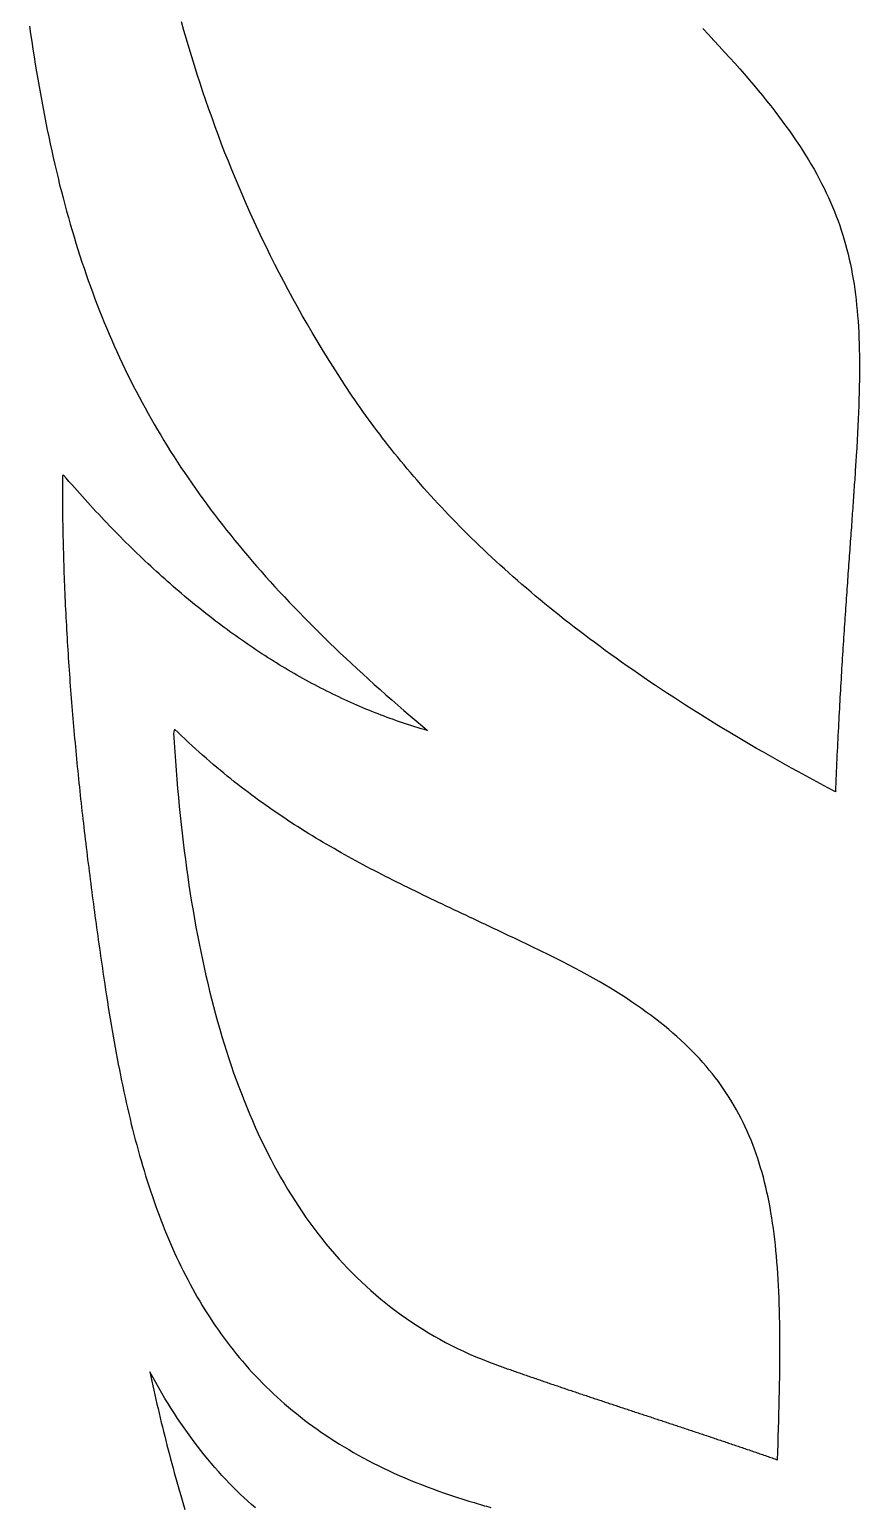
# Model space of a CAD drawing. Extents: x -11.5 to 11.5, y -11 to 11.
# Drawn here: x -11.13 to -7.3, y -2.66 to 4.16 of the extents above; entities that cross this region are included whole.
import ezdxf

# ---------------------------------------------------------------- set-up
doc = ezdxf.new("R2010")
doc.units = 0
doc.layers.add('1', color=30, linetype='CONTINUOUS')
doc.layers.add('3', color=10, linetype='CONTINUOUS')

msp = doc.modelspace()

# ---------------------------------------------------------------- linework, layer by layer
at = {"layer": '1'}
for points in [[(-11.1285, 4.17433, 0), (-11.1234, 4.13861, 0), (-11.1182, 4.10314, 0), (-11.1129, 4.06792, 0), (-11.1075, 4.03294, 0), (-11.102, 3.99821, 0), (-11.0963, 3.96372, 0), (-11.0906, 3.92948, 0), (-11.0847, 3.89546, 0), (-11.0787, 3.86169, 0), (-11.0726, 3.82814, 0), (-11.0664, 3.79482, 0), (-11.06, 3.76173, 0), (-11.0536, 3.72886, 0), (-11.047, 3.69621, 0), (-11.0403, 3.66378, 0), (-11.0334, 3.63156, 0), (-11.0264, 3.59956, 0), (-11.0193, 3.56777, 0), (-11.0121, 3.53618, 0), (-11.0047, 3.5048, 0), (-10.9972, 3.47362, 0), (-10.9896, 3.44264, 0), (-10.9818, 3.41186, 0), (-10.9739, 3.38127, 0), (-10.9658, 3.35087, 0), (-10.9576, 3.32066, 0), (-10.9492, 3.29064, 0), (-10.9407, 3.2608, 0), (-10.9321, 3.23114, 0), (-10.9233, 3.20166, 0), (-10.9143, 3.17235, 0), (-10.9052, 3.14322, 0), (-10.8959, 3.11425, 0), (-10.8865, 3.08546, 0), (-10.877, 3.05683, 0), (-10.8672, 3.02836, 0), (-10.8573, 3.00005, 0), (-10.8473, 2.97189, 0), (-10.837, 2.94389, 0), (-10.8266, 2.91604, 0), (-10.8161, 2.88834, 0), (-10.8054, 2.86079, 0), (-10.7945, 2.83338, 0), (-10.7834, 2.80611, 0), (-10.7721, 2.77897, 0), (-10.7607, 2.75198, 0), (-10.7491, 2.72511, 0), (-10.7373, 2.69838, 0), (-10.7254, 2.67177, 0), (-10.7132, 2.64529, 0), (-10.7009, 2.61893, 0), (-10.6884, 2.59269, 0), (-10.6757, 2.56656, 0), (-10.6628, 2.54055, 0), (-10.6497, 2.51466, 0), (-10.6365, 2.48886, 0), (-10.623, 2.46318, 0), (-10.6093, 2.4376, 0), (-10.5955, 2.41212, 0), (-10.5814, 2.38674, 0), (-10.5672, 2.36145, 0), (-10.5527, 2.33626, 0), (-10.5381, 2.31115, 0), (-10.5232, 2.28613, 0), (-10.5081, 2.2612, 0), (-10.4929, 2.23635, 0), (-10.4774, 2.21158, 0), (-10.4617, 2.18689, 0), (-10.4458, 2.16227, 0), (-10.4297, 2.13772, 0), (-10.4133, 2.11324, 0), (-10.3968, 2.08883, 0), (-10.38, 2.06447, 0), (-10.363, 2.04018, 0), (-10.3458, 2.01595, 0), (-10.3283, 1.99178, 0), (-10.3106, 1.96765, 0), (-10.2927, 1.94358, 0), (-10.2746, 1.91955, 0), (-10.2563, 1.89557, 0), (-10.2377, 1.87163, 0), (-10.2189, 1.84773, 0), (-10.1998, 1.82387, 0), (-10.1805, 1.80004, 0), (-10.161, 1.77624, 0), (-10.1412, 1.75247, 0), (-10.1212, 1.72873, 0), (-10.1009, 1.70501, 0), (-10.0804, 1.68131, 0), (-10.0597, 1.65763, 0), (-10.0387, 1.63396, 0), (-10.0174, 1.61031, 0), (-9.99592, 1.58667, 0), (-9.97417, 1.56303, 0), (-9.95216, 1.5394, 0), (-9.9299, 1.51578, 0), (-9.90738, 1.49215, 0), (-9.8846, 1.46851, 0), (-9.86155, 1.44488, 0), (-9.83825, 1.42123, 0), (-9.81468, 1.39757, 0), (-9.79085, 1.3739, 0), (-9.76675, 1.35021, 0), (-9.74238, 1.3265, 0), (-9.71774, 1.30278, 0), (-9.69282, 1.27902, 0), (-9.66764, 1.25524, 0), (-9.64217, 1.23143, 0), (-9.61643, 1.20759, 0), (-9.59042, 1.18371, 0), (-9.56412, 1.15979, 0), (-9.53754, 1.13583, 0), (-9.51067, 1.11183, 0), (-9.48352, 1.08779, 0), (-9.45609, 1.06369, 0), (-9.42836, 1.03955, 0), (-9.40035, 1.01535, 0), (-9.37204, 0.99109, 0), (-9.34345, 0.966775, 0), (-9.31455, 0.942397, 0), (-9.29233, 0.922514, 0), (-9.30668, 0.926662, 0), (-9.32101, 0.930897, 0), (-9.33532, 0.935219, 0), (-9.34961, 0.939628, 0), (-9.36389, 0.944123, 0), (-9.37815, 0.948705, 0), (-9.3924, 0.953374, 0), (-9.40662, 0.958128, 0), (-9.42084, 0.962969, 0), (-9.43503, 0.967896, 0), (-9.44921, 0.972909, 0), (-9.46337, 0.978008, 0), (-9.47751, 0.983194, 0), (-9.49163, 0.988465, 0), (-9.50574, 0.993821, 0), (-9.51984, 0.999264, 0), (-9.53391, 1.00479, 0), (-9.54797, 1.01041, 0), (-9.56201, 1.0161, 0), (-9.57604, 1.02189, 0), (-9.59005, 1.02776, 0), (-9.60404, 1.03371, 0), (-9.61802, 1.03975, 0), (-9.63197, 1.04588, 0), (-9.64592, 1.05209, 0), (-9.65984, 1.05838, 0), (-9.67375, 1.06476, 0), (-9.68764, 1.07122, 0), (-9.70152, 1.07777, 0), (-9.71538, 1.08441, 0), (-9.72922, 1.09112, 0), (-9.74305, 1.09793, 0), (-9.75686, 1.10481, 0), (-9.77065, 1.11178, 0), (-9.78442, 1.11884, 0), (-9.79818, 1.12597, 0), (-9.81193, 1.1332, 0), (-9.82566, 1.1405, 0), (-9.83937, 1.14789, 0), (-9.85306, 1.15536, 0), (-9.86674, 1.16292, 0), (-9.8804, 1.17056, 0), (-9.89404, 1.17829, 0), (-9.90767, 1.18609, 0), (-9.92129, 1.19398, 0), (-9.93488, 1.20196, 0), (-9.94846, 1.21001, 0), (-9.96203, 1.21815, 0), (-9.97557, 1.22637, 0), (-9.9891, 1.23468, 0), (-10.0026, 1.24307, 0), (-10.0161, 1.25154, 0), (-10.0296, 1.26009, 0), (-10.0431, 1.26873, 0), (-10.0565, 1.27744, 0), (-10.07, 1.28624, 0), (-10.0834, 1.29513, 0), (-10.0968, 1.30409, 0), (-10.1102, 1.31314, 0), (-10.1235, 1.32227, 0), (-10.1369, 1.33148, 0), (-10.1502, 1.34077, 0), (-10.1635, 1.35014, 0), (-10.1768, 1.3596, 0), (-10.1901, 1.36914, 0), (-10.2034, 1.37875, 0), (-10.2167, 1.38845, 0), (-10.2299, 1.39823, 0), (-10.2431, 1.4081, 0), (-10.2563, 1.41804, 0), (-10.2695, 1.42806, 0), (-10.2827, 1.43817, 0), (-10.2959, 1.44836, 0), (-10.309, 1.45862, 0), (-10.3221, 1.46897, 0), (-10.3353, 1.4794, 0), (-10.3484, 1.48991, 0), (-10.3614, 1.5005, 0), (-10.3745, 1.51117, 0), (-10.3876, 1.52192, 0), (-10.4006, 1.53275, 0), (-10.4136, 1.54366, 0), (-10.4266, 1.55465, 0), (-10.4396, 1.56572, 0), (-10.4526, 1.57687, 0), (-10.4655, 1.5881, 0), (-10.4785, 1.59941, 0), (-10.4914, 1.6108, 0), (-10.5043, 1.62226, 0), (-10.5172, 1.63381, 0), (-10.5301, 1.64544, 0), (-10.543, 1.65715, 0), (-10.5558, 1.66893, 0), (-10.5686, 1.6808, 0), (-10.5815, 1.69274, 0), (-10.5943, 1.70476, 0), (-10.607, 1.71686, 0), (-10.6198, 1.72904, 0), (-10.6326, 1.7413, 0), (-10.6453, 1.75364, 0), (-10.658, 1.76606, 0), (-10.6707, 1.77855, 0), (-10.6834, 1.79112, 0), (-10.6961, 1.80377, 0), (-10.7088, 1.8165, 0), (-10.7214, 1.82931, 0), (-10.7341, 1.8422, 0), (-10.7467, 1.85516, 0), (-10.7593, 1.8682, 0), (-10.7719, 1.88132, 0), (-10.7844, 1.89451, 0), (-10.797, 1.90779, 0), (-10.8095, 1.92114, 0), (-10.8221, 1.93457, 0), (-10.8346, 1.94807, 0), (-10.8471, 1.96166, 0), (-10.8595, 1.97532, 0), (-10.872, 1.98905, 0), (-10.8845, 2.00287, 0), (-10.8969, 2.01676, 0), (-10.9093, 2.03073, 0), (-10.9217, 2.04477, 0), (-10.9341, 2.05889, 0), (-10.9465, 2.07309, 0), (-10.9588, 2.08737, 0), (-10.9712, 2.10172, 0), (-10.977, 2.0985, 0), (-10.977, 2.07978, 0), (-10.977, 2.06106, 0), (-10.977, 2.04235, 0), (-10.977, 2.02363, 0), (-10.9769, 2.00492, 0), (-10.9768, 1.98621, 0), (-10.9766, 1.9675, 0), (-10.9765, 1.9488, 0), (-10.9763, 1.93009, 0), (-10.976, 1.91139, 0), (-10.9758, 1.89269, 0), (-10.9755, 1.87399, 0), (-10.9751, 1.85529, 0), (-10.9748, 1.83659, 0), (-10.9744, 1.8179, 0), (-10.974, 1.7992, 0), (-10.9735, 1.78051, 0), (-10.9731, 1.76182, 0), (-10.9726, 1.74314, 0), (-10.972, 1.72445, 0), (-10.9715, 1.70577, 0), (-10.9709, 1.68708, 0), (-10.9703, 1.6684, 0), (-10.9696, 1.64972, 0), (-10.9689, 1.63105, 0), (-10.9682, 1.61237, 0), (-10.9675, 1.5937, 0), (-10.9667, 1.57502, 0), (-10.966, 1.55635, 0), (-10.9651, 1.53768, 0), (-10.9643, 1.51902, 0), (-10.9634, 1.50035, 0), (-10.9625, 1.48169, 0), (-10.9616, 1.46302, 0), (-10.9607, 1.44436, 0), (-10.9597, 1.4257, 0), (-10.9587, 1.40704, 0), (-10.9577, 1.38839, 0), (-10.9566, 1.36973, 0), (-10.9555, 1.35108, 0), (-10.9544, 1.33243, 0), (-10.9533, 1.31378, 0), (-10.9521, 1.29513, 0), (-10.9509, 1.27648, 0), (-10.9497, 1.25783, 0), (-10.9485, 1.23919, 0), (-10.9472, 1.22055, 0), (-10.9459, 1.20191, 0), (-10.9446, 1.18327, 0), (-10.9433, 1.16463, 0), (-10.9419, 1.14599, 0), (-10.9406, 1.12735, 0), (-10.9392, 1.10872, 0), (-10.9377, 1.09009, 0), (-10.9363, 1.07146, 0), (-10.9348, 1.05282, 0), (-10.9333, 1.0342, 0), (-10.9318, 1.01557, 0), (-10.9302, 0.996943, 0), (-10.9286, 0.978318, 0), (-10.927, 0.959695, 0), (-10.9254, 0.941073, 0), (-10.9238, 0.922452, 0), (-10.9221, 0.903833, 0), (-10.9204, 0.885215, 0), (-10.9187, 0.866599, 0), (-10.917, 0.847983, 0), (-10.9153, 0.829369, 0), (-10.9135, 0.810756, 0), (-10.9117, 0.792145, 0), (-10.9099, 0.773535, 0), (-10.908, 0.754926, 0), (-10.9062, 0.736318, 0), (-10.9043, 0.717711, 0), (-10.9024, 0.699106, 0), (-10.9005, 0.680502, 0), (-10.8985, 0.661899, 0), (-10.8966, 0.643298, 0), (-10.8946, 0.624697, 0), (-10.8926, 0.606098, 0), (-10.8906, 0.5875, 0), (-10.8885, 0.568903, 0), (-10.8865, 0.550307, 0), (-10.8844, 0.531713, 0), (-10.8823, 0.513119, 0), (-10.8802, 0.494527, 0), (-10.878, 0.475936, 0), (-10.8759, 0.457346, 0), (-10.8737, 0.438757, 0), (-10.8715, 0.420169, 0), (-10.8693, 0.401582, 0), (-10.8671, 0.382997, 0), (-10.8648, 0.364412, 0), (-10.8626, 0.345829, 0), (-10.8603, 0.327246, 0), (-10.858, 0.308665, 0), (-10.8556, 0.290084, 0), (-10.8533, 0.271505, 0), (-10.851, 0.252927, 0), (-10.8486, 0.234349, 0), (-10.8462, 0.215773, 0), (-10.8438, 0.197198, 0), (-10.8414, 0.178623, 0), (-10.8389, 0.16005, 0), (-10.8365, 0.141478, 0), (-10.834, 0.122906, 0), (-10.8315, 0.104336, 0), (-10.829, 0.085766, 0), (-10.8265, 0.067198, 0), (-10.824, 0.04863, 0), (-10.8214, 0.030063, 0), (-10.8188, 0.011497, 0), (-10.8163, -0.007068, 0), (-10.8137, -0.025632, 0), (-10.8111, -0.044195, 0), (-10.8084, -0.062757, 0), (-10.8058, -0.081318, 0), (-10.8031, -0.099879, 0), (-10.8005, -0.118439, 0), (-10.7978, -0.136998, 0), (-10.7951, -0.155556, 0), (-10.7924, -0.174113, 0), (-10.7896, -0.192669, 0), (-10.7869, -0.211225, 0), (-10.7842, -0.22978, 0), (-10.7814, -0.248334, 0), (-10.7774, -0.274622, 0), (-10.7733, -0.301637, 0), (-10.7691, -0.328551, 0), (-10.7649, -0.355365, 0), (-10.7606, -0.382078, 0), (-10.7562, -0.408688, 0), (-10.7518, -0.435196, 0), (-10.7473, -0.461599, 0), (-10.7428, -0.487898, 0), (-10.7382, -0.514092, 0), (-10.7335, -0.54018, 0), (-10.7287, -0.566161, 0), (-10.7239, -0.592035, 0), (-10.7189, -0.6178, 0), (-10.7139, -0.643456, 0), (-10.7088, -0.669003, 0), (-10.7036, -0.694439, 0), (-10.6984, -0.719763, 0), (-10.693, -0.744975, 0), (-10.6876, -0.770075, 0), (-10.682, -0.79506, 0), (-10.6764, -0.819932, 0), (-10.6706, -0.844688, 0), (-10.6648, -0.869328, 0), (-10.6588, -0.893852, 0), (-10.6527, -0.918258, 0), (-10.6466, -0.942546, 0), (-10.6403, -0.966714, 0), (-10.6339, -0.990763, 0), (-10.6273, -1.01469, 0), (-10.6207, -1.0385, 0), (-10.6139, -1.06218, 0), (-10.6071, -1.08575, 0), (-10.6001, -1.10919, 0), (-10.5929, -1.1325, 0), (-10.5856, -1.15569, 0), (-10.5782, -1.17875, 0), (-10.5707, -1.20169, 0), (-10.563, -1.2245, 0), (-10.5552, -1.24718, 0), (-10.5472, -1.26973, 0), (-10.5391, -1.29216, 0), (-10.5309, -1.31445, 0), (-10.5225, -1.33661, 0), (-10.5139, -1.35864, 0), (-10.5052, -1.38053, 0), (-10.4963, -1.4023, 0), (-10.4873, -1.42393, 0), (-10.4781, -1.44542, 0), (-10.4688, -1.46678, 0), (-10.4592, -1.488, 0), (-10.4495, -1.50908, 0), (-10.4397, -1.53003, 0), (-10.4297, -1.55084, 0), (-10.4194, -1.5715, 0), (-10.4091, -1.59203, 0), (-10.3985, -1.61242, 0), (-10.3877, -1.63266, 0), (-10.3768, -1.65276, 0), (-10.3657, -1.67272, 0), (-10.3544, -1.69253, 0), (-10.3429, -1.7122, 0), (-10.3312, -1.73172, 0), (-10.3193, -1.7511, 0), (-10.3072, -1.77033, 0), (-10.2949, -1.78941, 0), (-10.2824, -1.80834, 0), (-10.2697, -1.82713, 0), (-10.2568, -1.84576, 0), (-10.2437, -1.86424, 0), (-10.2303, -1.88257, 0), (-10.2168, -1.90075, 0), (-10.203, -1.91877, 0), (-10.189, -1.93664, 0), (-10.1748, -1.95435, 0), (-10.1604, -1.97191, 0), (-10.1457, -1.98932, 0), (-10.1308, -2.00656, 0), (-10.1157, -2.02365, 0), (-10.1003, -2.04058, 0), (-10.0847, -2.05735, 0), (-10.0689, -2.07396, 0), (-10.0528, -2.0904, 0), (-10.0365, -2.10669, 0), (-10.0199, -2.12281, 0), (-10.0031, -2.13877, 0), (-9.98604, -2.15457, 0), (-9.96872, -2.1702, 0), (-9.95114, -2.18567, 0), (-9.93331, -2.20097, 0), (-9.91522, -2.2161, 0), (-9.89687, -2.23107, 0), (-9.87825, -2.24586, 0), (-9.85937, -2.26049, 0), (-9.84022, -2.27494, 0), (-9.82079, -2.28923, 0), (-9.80109, -2.30334, 0), (-9.78112, -2.31729, 0), (-9.76086, -2.33105, 0), (-9.74033, -2.34465, 0), (-9.71951, -2.35807, 0), (-9.69841, -2.37131, 0), (-9.67701, -2.38438, 0), (-9.65533, -2.39727, 0), (-9.63336, -2.40998, 0), (-9.61109, -2.42252, 0), (-9.58852, -2.43487, 0), (-9.56565, -2.44705, 0), (-9.54248, -2.45904, 0), (-9.51901, -2.47086, 0), (-9.49523, -2.48249, 0), (-9.47114, -2.49393, 0), (-9.44674, -2.5052, 0), (-9.42202, -2.51627, 0), (-9.39699, -2.52717, 0), (-9.37164, -2.53787, 0), (-9.34597, -2.54839, 0), (-9.31998, -2.55873, 0), (-9.29366, -2.56887, 0), (-9.26701, -2.57882, 0), (-9.24004, -2.58859, 0), (-9.21273, -2.59816, 0), (-9.18508, -2.60754, 0), (-9.1571, -2.61673, 0), (-9.12878, -2.62573, 0), (-9.10012, -2.63453, 0), (-9.0765, -2.64157, 0), (-9.06686, -2.64442, 0), (-9.05723, -2.64728, 0), (-9.04761, -2.65014, 0), (-9.03801, -2.65301, 0), (-9.02841, -2.65589, 0), (-9.01883, -2.65876, 0), (-9.00925, -2.66164, 0), (-8.99969, -2.66453, 0)], [(-10.0856, -2.6664, 0), (-10.1033, -2.6509, 0), (-10.1209, -2.6351, 0), (-10.1383, -2.61899, 0), (-10.1557, -2.60258, 0), (-10.1729, -2.58587, 0), (-10.1899, -2.56884, 0), (-10.2069, -2.5515, 0), (-10.2237, -2.53385, 0), (-10.2404, -2.51589, 0), (-10.257, -2.49761, 0), (-10.2734, -2.47902, 0), (-10.2897, -2.4601, 0), (-10.3058, -2.44086, 0), (-10.3219, -2.4213, 0), (-10.3378, -2.40142, 0), (-10.3535, -2.3812, 0), (-10.3691, -2.36066, 0), (-10.3846, -2.33979, 0), (-10.4, -2.31858, 0), (-10.4152, -2.29704, 0), (-10.4303, -2.27517, 0), (-10.4452, -2.25295, 0), (-10.46, -2.2304, 0), (-10.4746, -2.2075, 0), (-10.4891, -2.18427, 0), (-10.5035, -2.16068, 0), (-10.5177, -2.13675, 0), (-10.5318, -2.11247, 0), (-10.5457, -2.08784, 0), (-10.5595, -2.06286, 0), (-10.5728, -2.03851, 0), (-10.5683, -2.05966, 0), (-10.5638, -2.0808, 0), (-10.5592, -2.10195, 0), (-10.5546, -2.12309, 0), (-10.5499, -2.14424, 0), (-10.5451, -2.16539, 0), (-10.5403, -2.18653, 0), (-10.5354, -2.20768, 0), (-10.5304, -2.22883, 0), (-10.5254, -2.24997, 0), (-10.5203, -2.27112, 0), (-10.5152, -2.29226, 0), (-10.51, -2.31341, 0), (-10.5048, -2.33456, 0), (-10.4994, -2.3557, 0), (-10.4941, -2.37685, 0), (-10.4886, -2.398, 0), (-10.4831, -2.41914, 0), (-10.4776, -2.44029, 0), (-10.4719, -2.46144, 0), (-10.4662, -2.48258, 0), (-10.4605, -2.50373, 0), (-10.4547, -2.52488, 0), (-10.4488, -2.54602, 0), (-10.4429, -2.56717, 0), (-10.4369, -2.58832, 0), (-10.4309, -2.60946, 0), (-10.4247, -2.63061, 0), (-10.4186, -2.65176, 0), (-10.4123, -2.6729, 0)]]:
    msp.add_polyline3d(points, dxfattribs=at)
at = {"layer": '3', "color": 1}
for points in [[(-8.02132, 4.16323, 0), (-7.99514, 4.13562, 0), (-7.96956, 4.10838, 0), (-7.94458, 4.0815, 0), (-7.92019, 4.05497, 0), (-7.89638, 4.02877, 0), (-7.87315, 4.0029, 0), (-7.85048, 3.97734, 0), (-7.82838, 3.95208, 0), (-7.80684, 3.9271, 0), (-7.78584, 3.90241, 0), (-7.76539, 3.87798, 0), (-7.74549, 3.8538, 0), (-7.72611, 3.82987, 0), (-7.70726, 3.80616, 0), (-7.68893, 3.78268, 0), (-7.67111, 3.75939, 0), (-7.6538, 3.73631, 0), (-7.63699, 3.7134, 0), (-7.62068, 3.69067, 0), (-7.60485, 3.6681, 0), (-7.58951, 3.64567, 0), (-7.57464, 3.62338, 0), (-7.56025, 3.60121, 0), (-7.54632, 3.57916, 0), (-7.53284, 3.5572, 0), (-7.51982, 3.53534, 0), (-7.50724, 3.51355, 0), (-7.49511, 3.49182, 0), (-7.4834, 3.47015, 0), (-7.47212, 3.44852, 0), (-7.46126, 3.42692, 0), (-7.45082, 3.40534, 0), (-7.44078, 3.38377, 0), (-7.43115, 3.36218, 0), (-7.42191, 3.34059, 0), (-7.41306, 3.31896, 0), (-7.4046, 3.29729, 0), (-7.39651, 3.27557, 0), (-7.38879, 3.25379, 0), (-7.38143, 3.23192, 0), (-7.37444, 3.20998, 0), (-7.36779, 3.18793, 0), (-7.3615, 3.16577, 0), (-7.35554, 3.14348, 0), (-7.34991, 3.12107, 0), (-7.34461, 3.0985, 0), (-7.33964, 3.07578, 0), (-7.33497, 3.05288, 0), (-7.33062, 3.02981, 0), (-7.32657, 3.00654, 0), (-7.32281, 2.98306, 0), (-7.31934, 2.95937, 0), (-7.31616, 2.93545, 0), (-7.31326, 2.91129, 0), (-7.31062, 2.88688, 0), (-7.30825, 2.8622, 0), (-7.30614, 2.83724, 0), (-7.30428, 2.812, 0), (-7.30267, 2.78646, 0), (-7.3013, 2.7606, 0), (-7.30016, 2.73443, 0), (-7.29925, 2.70792, 0), (-7.29856, 2.68106, 0), (-7.29809, 2.65384, 0), (-7.29782, 2.62625, 0), (-7.29776, 2.59829, 0), (-7.29789, 2.56992, 0), (-7.29822, 2.54115, 0), (-7.29872, 2.51197, 0), (-7.29941, 2.48235, 0), (-7.30027, 2.4523, 0), (-7.30129, 2.42179, 0), (-7.30247, 2.39082, 0), (-7.30381, 2.35937, 0), (-7.30529, 2.32744, 0), (-7.30691, 2.295, 0), (-7.30867, 2.26205, 0), (-7.31055, 2.22858, 0), (-7.31187, 2.20615, 0), (-7.31253, 2.1951, 0), (-7.3132, 2.18399, 0), (-7.31388, 2.17283, 0), (-7.31458, 2.1616, 0), (-7.31529, 2.15032, 0), (-7.31601, 2.13898, 0), (-7.31673, 2.12758, 0), (-7.31748, 2.11613, 0), (-7.31823, 2.10461, 0), (-7.31899, 2.09303, 0), (-7.31976, 2.08139, 0), (-7.32054, 2.06969, 0), (-7.32133, 2.05793, 0), (-7.32214, 2.0461, 0), (-7.32295, 2.03422, 0), (-7.32377, 2.02227, 0), (-7.3246, 2.01026, 0), (-7.32543, 1.99818, 0), (-7.32628, 1.98604, 0), (-7.32714, 1.97384, 0), (-7.328, 1.96157, 0), (-7.32887, 1.94924, 0), (-7.32975, 1.93684, 0), (-7.33064, 1.92437, 0), (-7.33153, 1.91184, 0), (-7.33243, 1.89924, 0), (-7.33334, 1.88658, 0), (-7.33425, 1.87385, 0), (-7.33517, 1.86105, 0), (-7.3361, 1.84818, 0), (-7.33703, 1.83524, 0), (-7.33797, 1.82223, 0), (-7.33892, 1.80916, 0), (-7.33987, 1.79601, 0), (-7.34082, 1.7828, 0), (-7.34178, 1.76951, 0), (-7.34275, 1.75615, 0), (-7.34372, 1.74272, 0), (-7.34469, 1.72922, 0), (-7.34567, 1.71565, 0), (-7.34665, 1.702, 0), (-7.34764, 1.68828, 0), (-7.34863, 1.67449, 0), (-7.34962, 1.66062, 0), (-7.35061, 1.64668, 0), (-7.35161, 1.63267, 0), (-7.35261, 1.61858, 0), (-7.35362, 1.60441, 0), (-7.35462, 1.59017, 0), (-7.35563, 1.57585, 0), (-7.35664, 1.56146, 0), (-7.35765, 1.54698, 0), (-7.35866, 1.53244, 0), (-7.35968, 1.51781, 0), (-7.36069, 1.5031, 0), (-7.36171, 1.48832, 0), (-7.36272, 1.47346, 0), (-7.36374, 1.45851, 0), (-7.36476, 1.44349, 0), (-7.36577, 1.42839, 0), (-7.36679, 1.41321, 0), (-7.3678, 1.39794, 0), (-7.36882, 1.3826, 0), (-7.36983, 1.36717, 0), (-7.37084, 1.35166, 0), (-7.37186, 1.33607, 0), (-7.37286, 1.3204, 0), (-7.37387, 1.30464, 0), (-7.37488, 1.2888, 0), (-7.37588, 1.27287, 0), (-7.37688, 1.25686, 0), (-7.37788, 1.24076, 0), (-7.37888, 1.22458, 0), (-7.37987, 1.20831, 0), (-7.38086, 1.19196, 0), (-7.38184, 1.17552, 0), (-7.38283, 1.15899, 0), (-7.38381, 1.14238, 0), (-7.38478, 1.12568, 0), (-7.38575, 1.10889, 0), (-7.38671, 1.09201, 0), (-7.38767, 1.07504, 0), (-7.38863, 1.05799, 0), (-7.38958, 1.04084, 0), (-7.39052, 1.0236, 0), (-7.39146, 1.00628, 0), (-7.3924, 0.988857, 0), (-7.39332, 0.971347, 0), (-7.39425, 0.953746, 0), (-7.39516, 0.936052, 0), (-7.39607, 0.918266, 0), (-7.39697, 0.900387, 0), (-7.39786, 0.882415, 0), (-7.39875, 0.864349, 0), (-7.39963, 0.846189, 0), (-7.4005, 0.827934, 0), (-7.40136, 0.809584, 0), (-7.40222, 0.791139, 0), (-7.40307, 0.772599, 0), (-7.4039, 0.753962, 0), (-7.40473, 0.735228, 0), (-7.40555, 0.716398, 0), (-7.40637, 0.697471, 0), (-7.40717, 0.678445, 0), (-7.40796, 0.659322, 0), (-7.40874, 0.6401, 0), (-7.4433, 0.658355, 0), (-7.47754, 0.676602, 0), (-7.51149, 0.69484, 0), (-7.54512, 0.713071, 0), (-7.57845, 0.731293, 0), (-7.61148, 0.749506, 0), (-7.64421, 0.767712, 0), (-7.67665, 0.785909, 0), (-7.70878, 0.804099, 0), (-7.74063, 0.82228, 0), (-7.77218, 0.840453, 0), (-7.80343, 0.858619, 0), (-7.8344, 0.876776, 0), (-7.86508, 0.894926, 0), (-7.89548, 0.913068, 0), (-7.92559, 0.931202, 0), (-7.95542, 0.949328, 0), (-7.98496, 0.967447, 0), (-8.01423, 0.985558, 0), (-8.04322, 1.00366, 0), (-8.07194, 1.02176, 0), (-8.10038, 1.03985, 0), (-8.12854, 1.05793, 0), (-8.15644, 1.076, 0), (-8.18407, 1.09407, 0), (-8.21143, 1.11213, 0), (-8.23853, 1.13018, 0), (-8.26536, 1.14822, 0), (-8.29193, 1.16626, 0), (-8.31824, 1.18429, 0), (-8.34429, 1.20232, 0), (-8.37009, 1.22033, 0), (-8.39562, 1.23834, 0), (-8.42091, 1.25634, 0), (-8.44594, 1.27434, 0), (-8.47073, 1.29233, 0), (-8.49526, 1.31031, 0), (-8.51955, 1.32829, 0), (-8.54359, 1.34625, 0), (-8.56739, 1.36422, 0), (-8.59095, 1.38217, 0), (-8.61427, 1.40012, 0), (-8.63735, 1.41806, 0), (-8.6602, 1.436, 0), (-8.68281, 1.45393, 0), (-8.70518, 1.47185, 0), (-8.72733, 1.48977, 0), (-8.74925, 1.50768, 0), (-8.77093, 1.52558, 0), (-8.7924, 1.54348, 0), (-8.81363, 1.56137, 0), (-8.83465, 1.57926, 0), (-8.85544, 1.59714, 0), (-8.87602, 1.61501, 0), (-8.89638, 1.63288, 0), (-8.91652, 1.65074, 0), (-8.93644, 1.6686, 0), (-8.95616, 1.68645, 0), (-8.97566, 1.70429, 0), (-8.99496, 1.72213, 0), (-9.01405, 1.73997, 0), (-9.03293, 1.75779, 0), (-9.05161, 1.77561, 0), (-9.07008, 1.79343, 0), (-9.08836, 1.81124, 0), (-9.10644, 1.82905, 0), (-9.12432, 1.84685, 0), (-9.142, 1.86464, 0), (-9.15949, 1.88243, 0), (-9.17679, 1.90022, 0), (-9.1939, 1.918, 0), (-9.21082, 1.93577, 0), (-9.22756, 1.95354, 0), (-9.24411, 1.9713, 0), (-9.26047, 1.98906, 0), (-9.27666, 2.00681, 0), (-9.29266, 2.02456, 0), (-9.30849, 2.04231, 0), (-9.32414, 2.06005, 0), (-9.33961, 2.07778, 0), (-9.35491, 2.09551, 0), (-9.37005, 2.11323, 0), (-9.38501, 2.13095, 0), (-9.3998, 2.14867, 0), (-9.41443, 2.16638, 0), (-9.42889, 2.18409, 0), (-9.44319, 2.20179, 0), (-9.45733, 2.21949, 0), (-9.47131, 2.23718, 0), (-9.48513, 2.25487, 0), (-9.49879, 2.27255, 0), (-9.51231, 2.29023, 0), (-9.52566, 2.30791, 0), (-9.53887, 2.32558, 0), (-9.55193, 2.34325, 0), (-9.56484, 2.36091, 0), (-9.57761, 2.37857, 0), (-9.59023, 2.39623, 0), (-9.60271, 2.41388, 0), (-9.61505, 2.43153, 0), (-9.62725, 2.44917, 0), (-9.63932, 2.46681, 0), (-9.65124, 2.48445, 0), (-9.66304, 2.50208, 0), (-9.6747, 2.51971, 0), (-9.68623, 2.53734, 0), (-9.70451, 2.56562, 0), (-9.7293, 2.6046, 0), (-9.75369, 2.6436, 0), (-9.77767, 2.68263, 0), (-9.80125, 2.7217, 0), (-9.82444, 2.7608, 0), (-9.84723, 2.79993, 0), (-9.86963, 2.83909, 0), (-9.89164, 2.87829, 0), (-9.91328, 2.91752, 0), (-9.93453, 2.95679, 0), (-9.95542, 2.99609, 0), (-9.97593, 3.03543, 0), (-9.99607, 3.07481, 0), (-10.0159, 3.11422, 0), (-10.0353, 3.15368, 0), (-10.0544, 3.19317, 0), (-10.0731, 3.2327, 0), (-10.0915, 3.27227, 0), (-10.1095, 3.31189, 0), (-10.1272, 3.35154, 0), (-10.1445, 3.39124, 0), (-10.1616, 3.43098, 0), (-10.1783, 3.47076, 0), (-10.1946, 3.51058, 0), (-10.2107, 3.55045, 0), (-10.2264, 3.59037, 0), (-10.2419, 3.63033, 0), (-10.257, 3.67034, 0), (-10.2718, 3.71039, 0), (-10.2863, 3.75049, 0), (-10.3005, 3.79064, 0), (-10.3145, 3.83084, 0), (-10.3281, 3.87109, 0), (-10.3415, 3.91139, 0), (-10.3545, 3.95173, 0), (-10.3673, 3.99213, 0), (-10.3799, 4.03258, 0), (-10.3921, 4.07309, 0), (-10.4041, 4.11364, 0), (-10.4159, 4.15425, 0), (-10.4273, 4.19492, 0)], [(-7.67567, -2.44431, 0), (-7.6745, -2.4076, 0), (-7.67337, -2.3713, 0), (-7.67228, -2.3354, 0), (-7.67125, -2.2999, 0), (-7.67028, -2.2648, 0), (-7.66938, -2.23008, 0), (-7.66854, -2.19576, 0), (-7.66777, -2.16182, 0), (-7.66709, -2.12825, 0), (-7.66649, -2.09506, 0), (-7.66599, -2.06225, 0), (-7.66558, -2.0298, 0), (-7.66527, -1.99772, 0), (-7.66507, -1.96599, 0), (-7.66498, -1.93463, 0), (-7.66501, -1.90361, 0), (-7.66516, -1.87294, 0), (-7.66544, -1.84262, 0), (-7.66585, -1.81264, 0), (-7.66641, -1.78299, 0), (-7.66711, -1.75368, 0), (-7.66796, -1.7247, 0), (-7.66896, -1.69604, 0), (-7.67013, -1.66771, 0), (-7.67146, -1.63969, 0), (-7.67296, -1.61198, 0), (-7.67464, -1.58459, 0), (-7.67651, -1.5575, 0), (-7.67856, -1.53071, 0), (-7.6808, -1.50422, 0), (-7.68325, -1.47803, 0), (-7.6859, -1.45212, 0), (-7.68875, -1.4265, 0), (-7.69183, -1.40117, 0), (-7.69512, -1.37611, 0), (-7.69864, -1.35133, 0), (-7.70239, -1.32682, 0), (-7.70637, -1.30257, 0), (-7.7106, -1.27859, 0), (-7.71507, -1.25487, 0), (-7.7198, -1.2314, 0), (-7.72479, -1.20819, 0), (-7.73004, -1.18522, 0), (-7.73555, -1.16249, 0), (-7.74135, -1.14001, 0), (-7.74742, -1.11776, 0), (-7.75378, -1.09575, 0), (-7.76042, -1.07396, 0), (-7.76737, -1.0524, 0), (-7.77461, -1.03105, 0), (-7.78216, -1.00993, 0), (-7.79002, -0.989014, 0), (-7.7982, -0.968309, 0), (-7.80671, -0.94781, 0), (-7.81554, -0.927511, 0), (-7.8247, -0.90741, 0), (-7.8342, -0.887502, 0), (-7.84405, -0.867783, 0), (-7.85425, -0.84825, 0), (-7.8648, -0.828899, 0), (-7.87572, -0.809726, 0), (-7.88699, -0.790726, 0), (-7.89864, -0.771897, 0), (-7.91067, -0.753234, 0), (-7.92308, -0.734733, 0), (-7.93588, -0.71639, 0), (-7.94907, -0.698203, 0), (-7.96265, -0.680165, 0), (-7.97664, -0.662275, 0), (-7.99104, -0.644527, 0), (-8.00586, -0.626919, 0), (-8.02109, -0.609445, 0), (-8.03675, -0.592103, 0), (-8.05284, -0.574889, 0), (-8.06937, -0.557797, 0), (-8.08634, -0.540826, 0), (-8.10375, -0.52397, 0), (-8.12162, -0.507226, 0), (-8.13994, -0.49059, 0), (-8.15873, -0.474059, 0), (-8.17798, -0.457627, 0), (-8.19771, -0.441292, 0), (-8.21792, -0.425049, 0), (-8.23861, -0.408895, 0), (-8.25979, -0.392826, 0), (-8.28147, -0.376837, 0), (-8.30365, -0.360926, 0), (-8.32633, -0.345087, 0), (-8.34953, -0.329318, 0), (-8.37324, -0.313614, 0), (-8.39748, -0.297972, 0), (-8.42224, -0.282387, 0), (-8.44754, -0.266856, 0), (-8.47337, -0.251375, 0), (-8.49975, -0.235939, 0), (-8.52667, -0.220546, 0), (-8.55416, -0.205191, 0), (-8.5822, -0.18987, 0), (-8.61081, -0.17458, 0), (-8.63998, -0.159316, 0), (-8.66974, -0.144075, 0), (-8.70007, -0.128853, 0), (-8.72174, -0.11814, 0), (-8.7411, -0.108622, 0), (-8.76039, -0.099178, 0), (-8.77961, -0.089806, 0), (-8.79877, -0.080502, 0), (-8.81786, -0.071264, 0), (-8.83689, -0.062089, 0), (-8.85586, -0.052974, 0), (-8.87476, -0.043917, 0), (-8.89361, -0.034915, 0), (-8.91239, -0.025964, 0), (-8.93111, -0.017063, 0), (-8.94978, -0.008209, 0), (-8.96838, 0.000602, 0), (-8.98693, 0.009372, 0), (-9.00542, 0.018103, 0), (-9.02386, 0.026799, 0), (-9.04224, 0.035463, 0), (-9.06056, 0.044096, 0), (-9.07883, 0.052703, 0), (-9.09704, 0.061285, 0), (-9.11521, 0.069845, 0), (-9.13332, 0.078387, 0), (-9.15137, 0.086912, 0), (-9.16938, 0.095424, 0), (-9.18734, 0.103926, 0), (-9.20525, 0.11242, 0), (-9.22311, 0.120908, 0), (-9.24092, 0.129395, 0), (-9.25868, 0.137882, 0), (-9.2764, 0.146372, 0), (-9.29407, 0.154868, 0), (-9.3117, 0.163373, 0), (-9.32928, 0.17189, 0), (-9.34682, 0.18042, 0), (-9.36432, 0.188968, 0), (-9.38177, 0.197536, 0), (-9.39918, 0.206127, 0), (-9.41655, 0.214742, 0), (-9.43388, 0.223386, 0), (-9.45117, 0.232061, 0), (-9.46842, 0.24077, 0), (-9.48564, 0.249515, 0), (-9.50282, 0.258299, 0), (-9.51995, 0.267125, 0), (-9.53706, 0.275996, 0), (-9.55413, 0.284914, 0), (-9.57116, 0.293882, 0), (-9.58816, 0.302904, 0), (-9.60513, 0.311981, 0), (-9.62206, 0.321117, 0), (-9.63896, 0.330315, 0), (-9.65584, 0.339576, 0), (-9.67268, 0.348904, 0), (-9.68949, 0.358302, 0), (-9.70627, 0.367772, 0), (-9.72303, 0.377317, 0), (-9.73975, 0.38694, 0), (-9.75645, 0.396644, 0), (-9.77313, 0.406432, 0), (-9.78977, 0.416305, 0), (-9.8064, 0.426267, 0), (-9.823, 0.436322, 0), (-9.83957, 0.44647, 0), (-9.85613, 0.456716, 0), (-9.87266, 0.467062, 0), (-9.88917, 0.477511, 0), (-9.90566, 0.488065, 0), (-9.92213, 0.498728, 0), (-9.93858, 0.509501, 0), (-9.95502, 0.520389, 0), (-9.97143, 0.531393, 0), (-9.98783, 0.542516, 0), (-10.0042, 0.553762, 0), (-10.0206, 0.565132, 0), (-10.0369, 0.57663, 0), (-10.0533, 0.588259, 0), (-10.0696, 0.600021, 0), (-10.0859, 0.611918, 0), (-10.1022, 0.623955, 0), (-10.1185, 0.636133, 0), (-10.1348, 0.648455, 0), (-10.151, 0.660924, 0), (-10.1673, 0.673543, 0), (-10.1835, 0.686315, 0), (-10.1998, 0.699241, 0), (-10.216, 0.712326, 0), (-10.2322, 0.725572, 0), (-10.2485, 0.738981, 0), (-10.2647, 0.752557, 0), (-10.2809, 0.766302, 0), (-10.2971, 0.780219, 0), (-10.3133, 0.79431, 0), (-10.3295, 0.808579, 0), (-10.3457, 0.823028, 0), (-10.3619, 0.83766, 0), (-10.3781, 0.852478, 0), (-10.3943, 0.867484, 0), (-10.4105, 0.882681, 0), (-10.4268, 0.898072, 0), (-10.443, 0.913661, 0), (-10.4592, 0.929448, 0), (-10.4641, 0.90988, 0), (-10.4615, 0.866817, 0), (-10.4586, 0.82397, 0), (-10.4555, 0.781339, 0), (-10.4523, 0.738928, 0), (-10.4489, 0.696738, 0), (-10.4453, 0.654772, 0), (-10.4415, 0.613031, 0), (-10.4375, 0.571518, 0), (-10.4333, 0.530234, 0), (-10.4289, 0.489183, 0), (-10.4244, 0.448365, 0), (-10.4196, 0.407784, 0), (-10.4146, 0.36744, 0), (-10.4094, 0.327337, 0), (-10.404, 0.287477, 0), (-10.3984, 0.247861, 0), (-10.3926, 0.208491, 0), (-10.3866, 0.16937, 0), (-10.3804, 0.1305, 0), (-10.374, 0.091883, 0), (-10.3673, 0.053521, 0), (-10.3605, 0.015416, 0), (-10.3534, -0.02243, 0), (-10.3461, -0.060015, 0), (-10.3385, -0.097336, 0), (-10.3308, -0.134391, 0), (-10.3228, -0.171179, 0), (-10.3146, -0.207697, 0), (-10.3062, -0.243944, 0), (-10.2975, -0.279916, 0), (-10.2886, -0.315612, 0), (-10.2795, -0.351031, 0), (-10.2701, -0.386169, 0), (-10.2605, -0.421024, 0), (-10.2506, -0.455596, 0), (-10.2405, -0.48988, 0), (-10.2302, -0.523876, 0), (-10.2196, -0.557581, 0), (-10.2088, -0.590994, 0), (-10.1977, -0.624111, 0), (-10.1864, -0.656931, 0), (-10.1748, -0.689452, 0), (-10.163, -0.721672, 0), (-10.1509, -0.753589, 0), (-10.1385, -0.785199, 0), (-10.1259, -0.816503, 0), (-10.1131, -0.847496, 0), (-10.0999, -0.878178, 0), (-10.0865, -0.908546, 0), (-10.0729, -0.938598, 0), (-10.0589, -0.968332, 0), (-10.0447, -0.997746, 0), (-10.0303, -1.02684, 0), (-10.0155, -1.0556, 0), (-10.0005, -1.08404, 0), (-9.98518, -1.11216, 0), (-9.9696, -1.13994, 0), (-9.95374, -1.16738, 0), (-9.9376, -1.1945, 0), (-9.92117, -1.22127, 0), (-9.90445, -1.24771, 0), (-9.88745, -1.27381, 0), (-9.87016, -1.29956, 0), (-9.85257, -1.32497, 0), (-9.83469, -1.35003, 0), (-9.81652, -1.37474, 0), (-9.79805, -1.39909, 0), (-9.77928, -1.4231, 0), (-9.76021, -1.44675, 0), (-9.74084, -1.47004, 0), (-9.72117, -1.49297, 0), (-9.70119, -1.51553, 0), (-9.6809, -1.53774, 0), (-9.6603, -1.55957, 0), (-9.63939, -1.58104, 0), (-9.61817, -1.60214, 0), (-9.59663, -1.62286, 0), (-9.57478, -1.64321, 0), (-9.55261, -1.66319, 0), (-9.53012, -1.68278, 0), (-9.50731, -1.70199, 0), (-9.48417, -1.72082, 0), (-9.46071, -1.73926, 0), (-9.43692, -1.75732, 0), (-9.4128, -1.77499, 0), (-9.38835, -1.79226, 0), (-9.36357, -1.80914, 0), (-9.33846, -1.82563, 0), (-9.31301, -1.84172, 0), (-9.28722, -1.8574, 0), (-9.26109, -1.87269, 0), (-9.23462, -1.88757, 0), (-9.20781, -1.90204, 0), (-9.18065, -1.91611, 0), (-9.15315, -1.92976, 0), (-9.12529, -1.943, 0), (-9.09709, -1.95583, 0), (-9.06854, -1.96824, 0), (-9.03963, -1.98023, 0), (-9.01037, -1.9918, 0), (-8.98074, -2.00295, 0), (-8.96032, -2.01031, 0), (-8.95412, -2.01251, 0), (-8.94792, -2.01471, 0), (-8.94172, -2.0169, 0), (-8.93551, -2.0191, 0), (-8.9293, -2.02129, 0), (-8.92309, -2.02348, 0), (-8.91688, -2.02567, 0), (-8.91066, -2.02786, 0), (-8.90445, -2.03004, 0), (-8.89823, -2.03222, 0), (-8.892, -2.0344, 0), (-8.88578, -2.03658, 0), (-8.87956, -2.03876, 0), (-8.87333, -2.04093, 0), (-8.8671, -2.04311, 0), (-8.86087, -2.04528, 0), (-8.85463, -2.04745, 0), (-8.8484, -2.04962, 0), (-8.84216, -2.05178, 0), (-8.83592, -2.05395, 0), (-8.82968, -2.05611, 0), (-8.82344, -2.05827, 0), (-8.81719, -2.06043, 0), (-8.81094, -2.06259, 0), (-8.80469, -2.06475, 0), (-8.79844, -2.0669, 0), (-8.79219, -2.06906, 0), (-8.78594, -2.07121, 0), (-8.77968, -2.07336, 0), (-8.77342, -2.07551, 0), (-8.76716, -2.07766, 0), (-8.7609, -2.0798, 0), (-8.75464, -2.08195, 0), (-8.74838, -2.08409, 0), (-8.74211, -2.08623, 0), (-8.73584, -2.08838, 0), (-8.72957, -2.09051, 0), (-8.7233, -2.09265, 0), (-8.71703, -2.09479, 0), (-8.71076, -2.09693, 0), (-8.70448, -2.09906, 0), (-8.6982, -2.10119, 0), (-8.69193, -2.10332, 0), (-8.68565, -2.10545, 0), (-8.67936, -2.10758, 0), (-8.67308, -2.10971, 0), (-8.6668, -2.11184, 0), (-8.66051, -2.11397, 0), (-8.65422, -2.11609, 0), (-8.64794, -2.11821, 0), (-8.64165, -2.12034, 0), (-8.63536, -2.12246, 0), (-8.62906, -2.12458, 0), (-8.62277, -2.1267, 0), (-8.61648, -2.12882, 0), (-8.61018, -2.13093, 0), (-8.60388, -2.13305, 0), (-8.59759, -2.13517, 0), (-8.59129, -2.13728, 0), (-8.58499, -2.1394, 0), (-8.57868, -2.14151, 0), (-8.57238, -2.14362, 0), (-8.56608, -2.14573, 0), (-8.55977, -2.14784, 0), (-8.55347, -2.14995, 0), (-8.54716, -2.15206, 0), (-8.54085, -2.15417, 0), (-8.53454, -2.15628, 0), (-8.52823, -2.15838, 0), (-8.52192, -2.16049, 0), (-8.51561, -2.16259, 0), (-8.5093, -2.1647, 0), (-8.50298, -2.1668, 0), (-8.49667, -2.16891, 0), (-8.49035, -2.17101, 0), (-8.48404, -2.17311, 0), (-8.47772, -2.17521, 0), (-8.4714, -2.17731, 0), (-8.46508, -2.17941, 0), (-8.45876, -2.18151, 0), (-8.45244, -2.18361, 0), (-8.44612, -2.18571, 0), (-8.4398, -2.18781, 0), (-8.43348, -2.18991, 0), (-8.42716, -2.19201, 0), (-8.42083, -2.19411, 0), (-8.41451, -2.1962, 0), (-8.40818, -2.1983, 0), (-8.40186, -2.2004, 0), (-8.39553, -2.20249, 0), (-8.38921, -2.20459, 0), (-8.38288, -2.20668, 0), (-8.37655, -2.20878, 0), (-8.37022, -2.21087, 0), (-8.36389, -2.21297, 0), (-8.35757, -2.21506, 0), (-8.35124, -2.21716, 0), (-8.34491, -2.21925, 0), (-8.33858, -2.22134, 0), (-8.33225, -2.22344, 0), (-8.32592, -2.22553, 0), (-8.31959, -2.22763, 0), (-8.31325, -2.22972, 0), (-8.30692, -2.23181, 0), (-8.30059, -2.23391, 0), (-8.29426, -2.236, 0), (-8.28793, -2.23809, 0), (-8.28159, -2.24019, 0), (-8.27526, -2.24228, 0), (-8.26893, -2.24438, 0), (-8.26259, -2.24647, 0), (-8.25626, -2.24856, 0), (-8.24993, -2.25066, 0), (-8.24359, -2.25275, 0), (-8.23726, -2.25485, 0), (-8.23093, -2.25694, 0), (-8.22459, -2.25904, 0), (-8.21826, -2.26113, 0), (-8.21193, -2.26323, 0), (-8.20559, -2.26532, 0), (-8.19926, -2.26742, 0), (-8.19293, -2.26952, 0), (-8.18659, -2.27161, 0), (-8.18026, -2.27371, 0), (-8.17393, -2.27581, 0), (-8.16759, -2.2779, 0), (-8.16126, -2.28, 0), (-8.15493, -2.2821, 0), (-8.1486, -2.2842, 0), (-8.14226, -2.2863, 0), (-8.13593, -2.2884, 0), (-8.1296, -2.2905, 0), (-8.12327, -2.2926, 0), (-8.11694, -2.2947, 0), (-8.11061, -2.2968, 0), (-8.10428, -2.29891, 0), (-8.09795, -2.30101, 0), (-8.09162, -2.30311, 0), (-8.08529, -2.30522, 0), (-8.07896, -2.30732, 0), (-8.07263, -2.30943, 0), (-8.0663, -2.31153, 0), (-8.05997, -2.31364, 0), (-8.05365, -2.31575, 0), (-8.04732, -2.31786, 0), (-8.04099, -2.31997, 0), (-8.03467, -2.32208, 0), (-8.02834, -2.32419, 0), (-8.02202, -2.3263, 0), (-8.0157, -2.32841, 0), (-8.00937, -2.33053, 0), (-8.00305, -2.33264, 0), (-7.99673, -2.33476, 0), (-7.99041, -2.33687, 0), (-7.98409, -2.33899, 0), (-7.97777, -2.34111, 0), (-7.97145, -2.34323, 0), (-7.96513, -2.34535, 0), (-7.95881, -2.34747, 0), (-7.9525, -2.34959, 0), (-7.94618, -2.35172, 0), (-7.93987, -2.35384, 0), (-7.93355, -2.35597, 0), (-7.92724, -2.35809, 0), (-7.92093, -2.36022, 0), (-7.91462, -2.36235, 0), (-7.90831, -2.36448, 0), (-7.902, -2.36661, 0), (-7.89569, -2.36875, 0), (-7.88938, -2.37088, 0), (-7.88307, -2.37301, 0), (-7.87677, -2.37515, 0), (-7.87047, -2.37729, 0), (-7.86416, -2.37943, 0), (-7.85786, -2.38157, 0), (-7.85156, -2.38371, 0), (-7.84526, -2.38585, 0), (-7.83896, -2.388, 0), (-7.83266, -2.39014, 0), (-7.82637, -2.39229, 0), (-7.82007, -2.39444, 0), (-7.81378, -2.39659, 0), (-7.80749, -2.39874, 0), (-7.8012, -2.4009, 0), (-7.79491, -2.40305, 0), (-7.78862, -2.40521, 0), (-7.78233, -2.40736, 0), (-7.77604, -2.40952, 0), (-7.76976, -2.41169, 0), (-7.76348, -2.41385, 0), (-7.75719, -2.41601, 0), (-7.75091, -2.41818, 0), (-7.74464, -2.42035, 0), (-7.73836, -2.42252, 0), (-7.73208, -2.42469, 0), (-7.72581, -2.42686, 0), (-7.71953, -2.42904, 0), (-7.71326, -2.43121, 0), (-7.70699, -2.43339, 0), (-7.70073, -2.43557, 0), (-7.69446, -2.43775, 0), (-7.68819, -2.43994, 0), (-7.68193, -2.44212, 0), (-7.67567, -2.44431, 0)]]:
    msp.add_polyline3d(points, dxfattribs=at)

doc.saveas('drawing.dxf')
